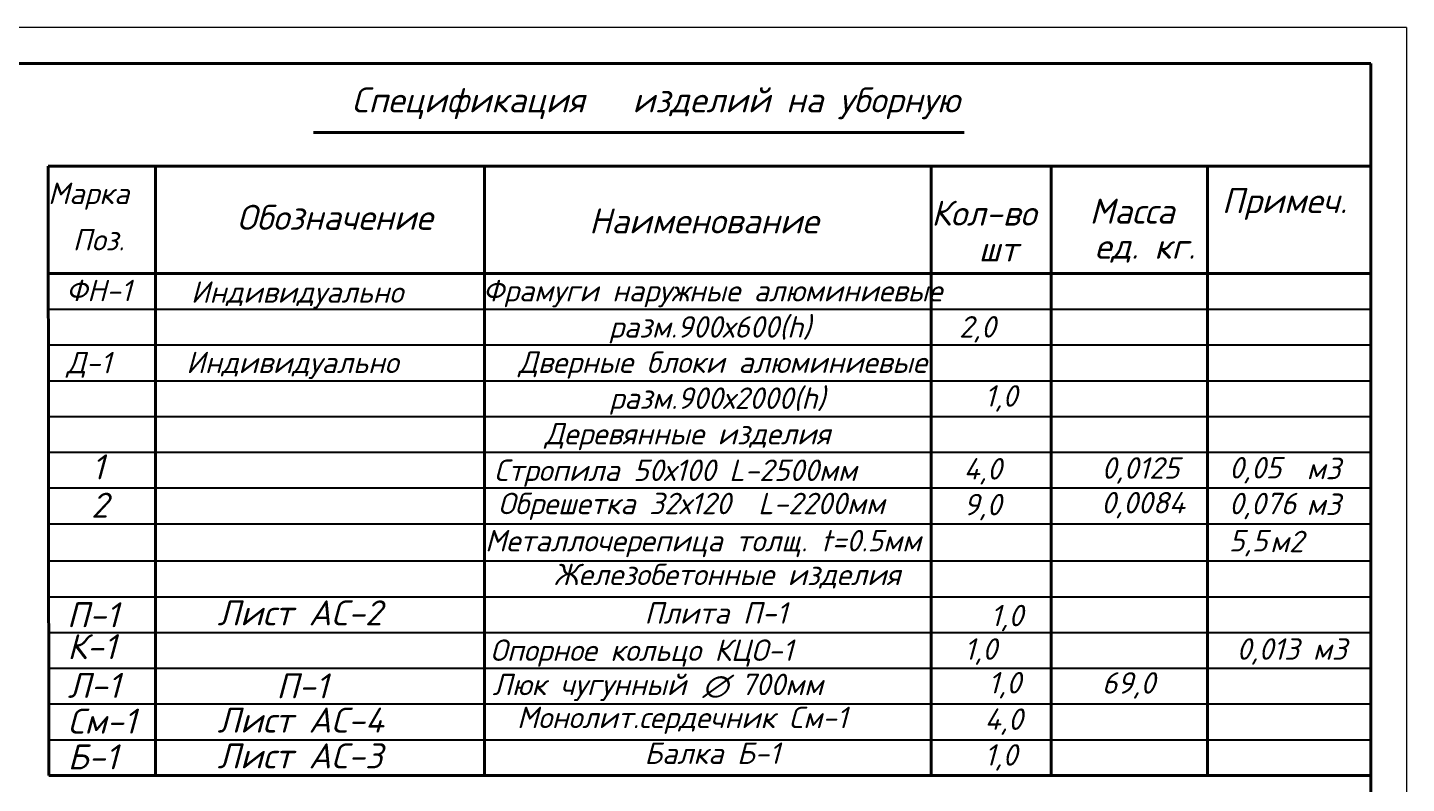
# Model space of a CAD drawing. Extents: x 108150 to 142535, y -18867 to -9422.
# Drawn here: x 140230.6 to 140423.4, y -15903 to -15797.3 of the extents above; entities that cross this region are included whole.
import ezdxf

# ---------------------------------------------------------------- set-up
doc = ezdxf.new("R2010")
doc.units = 0
doc.header["$MEASUREMENT"] = 0
for name, color, linetype, lineweight in [('Выносные', 8, 'Continuous', 15), ('Основные', 4, 'Continuous', 40), ('Текст', 2, 'Continuous', 15)]:
    doc.layers.add(name, color=color, linetype=linetype, lineweight=lineweight)
doc.styles.add('ГОСТ', font='isocpeur.ttf', dxfattribs={"oblique": 15, "height": 2.5})
doc.styles.add('ГОСТ3', font='isocpeur.ttf', dxfattribs={"oblique": 15, "height": 3})
doc.styles.add('ГОСТ3.5', font='isocpeur.ttf', dxfattribs={"oblique": 15, "height": 3.5})

msp = doc.modelspace()

# ---------------------------------------------------------------- linework, layer by layer
at = {"color": 2, "lineweight": 40}
msp.add_line((140270.5671, -15811.9974), (140361.5801, -15811.9974), dxfattribs=at)
at = {"color": 4, "lineweight": 40}
for p, q in [((140233.4296, -15816.7316), (140233.543, -15901.934)), ((140248.4688, -15816.7316), (140248.4688, -15901.934)), ((140294.448, -15816.7316), (140294.448, -15901.934)), ((140356.9279, -15816.7316), (140356.9341, -15901.934)), ((140373.7351, -15816.7316), (140373.7351, -15901.934)), ((140395.577, -15816.7316), (140395.577, -15901.934))]:
    msp.add_line(p, q, dxfattribs=at)
at = {"color": 4, "lineweight": 20}
for p, q in [((140373.7351, -15816.7316), (140373.7351, -15855.7316)), ((140395.577, -15816.7316), (140395.577, -15855.7316))]:
    msp.add_line(p, q, dxfattribs=at)
at = {"layer": 'Выносные'}
for q in [(140003.4138, -15797.346), (140003.4138, -15797.346), (140423.4138, -16094.346), (140423.4138, -16094.346)]:
    msp.add_line((140423.4138, -15797.346), q, dxfattribs=at)
at = {"layer": 'Основные'}
for p, q in [((140418.4138, -15802.346), (140023.4138, -15802.346)), ((140418.4138, -15802.346), (140023.4138, -15802.346)), ((140418.4138, -15802.346), (140418.4138, -16089.346)), ((140418.4138, -15802.346), (140418.4138, -16089.346)), ((140233.4296, -15816.7316), (140418.4296, -15816.7316)), ((140233.4296, -15831.7316), (140418.4296, -15831.7316)), ((140233.4296, -15831.7316), (140418.4296, -15831.7316))]:
    msp.add_line(p, q, dxfattribs=at)
at = {"layer": 'Основные', "color": 253, "lineweight": 25}
for p, q in [((140233.4296, -15836.7316), (140418.4296, -15836.7316)), ((140233.4296, -15841.7316), (140418.4296, -15841.7316)), ((140233.4296, -15846.7316), (140418.4296, -15846.7316)), ((140233.4296, -15851.7316), (140418.4296, -15851.7316)), ((140233.4296, -15856.7316), (140418.4296, -15856.7316)), ((140233.4296, -15861.7316), (140418.4296, -15861.7316)), ((140233.4296, -15866.7316), (140418.4296, -15866.7316)), ((140233.523, -15871.934), (140418.523, -15871.934)), ((140233.523, -15876.934), (140418.523, -15876.934)), ((140233.523, -15881.934), (140418.523, -15881.934)), ((140233.523, -15886.934), (140418.523, -15886.934)), ((140233.523, -15891.934), (140418.523, -15891.934)), ((140233.523, -15896.934), (140418.523, -15896.934))]:
    msp.add_line(p, q, dxfattribs=at)
at = {"layer": 'Основные', "color": 2, "lineweight": 25}
for p, q in [((140233.4296, -15846.7316), (140418.4296, -15846.7316)), ((140233.523, -15886.934), (140418.523, -15886.934))]:
    msp.add_line(p, q, dxfattribs=at)
at = {"layer": 'Основные', "color": 4, "lineweight": 40}
msp.add_line((140233.5363, -15901.934), (140418.5363, -15901.934), dxfattribs=at)

# ---------------------------------------------------------------- texts
at = {"layer": 'Текст', "oblique": 15}
for s, height, style, p in [('          Спецификация   изделий на уборную', 3.5, 'ГОСТ3.5', (140253.6149, -15809.2071)), ('Марка', 3, 'ГОСТ3', (140233.4297, -15822.0215)), ('Масса', 3.5, 'ГОСТ', (140379.1004, -15824.7665)), ('Примеч.', 3.5, 'ГОСТ', (140397.5914, -15823.2903)), ('Обозначение', 3.5, 'ГОСТ', (140259.8385, -15825.6324)), ('Наименование', 3.5, 'ГОСТ', (140309.0952, -15826.1332)), ('Кол-во', 3.5, 'ГОСТ', (140356.9709, -15825.0454)), ('Поз.', 3, 'ГОСТ3', (140236.8694, -15828.5115)), (' ед. кг.', 3.5, 'ГОСТ', (140377.5964, -15829.6741)), ('шт', 3.5, 'ГОСТ', (140363.5816, -15830.0559)), ('ФН-1', 3, 'ГОСТ3', (140235.9326, -15835.6122)), ('Индивидуально', 3, 'ГОСТ3', (140253.399, -15835.8276)), ('Фрамуги наружные алюминиевые', 3, 'ГОСТ3', (140294.226, -15835.6383)), ('разм.900х600(h)', 3, 'ГОСТ3', (140311.8693, -15840.703)), ('2,0', 3, 'ГОСТ3', (140360.8349, -15840.6939)), ('Дверные блоки алюминиевые ', 3, 'ГОСТ3', (140299.2146, -15845.6383)), ('Д-1', 3, 'ГОСТ3', (140236.0054, -15845.7064)), ('Индивидуально', 3, 'ГОСТ3', (140252.7487, -15845.6663)), ('разм.900х2000(h)', 3, 'ГОСТ3', (140311.9244, -15850.6707)), ('                                 1,0', 3, 'ГОСТ3', (140301.3933, -15850.3599)), ('Деревянные изделия', 3, 'ГОСТ3', (140302.8862, -15855.6383)), ('1', 3.5, 'ГОСТ', (140239.54, -15860.5337)), ('Стропила 50х100 L-2500мм', 3, 'ГОСТ3', (140295.8076, -15860.7489)), ('4,0', 3, 'ГОСТ3', (140361.4787, -15860.5515)), ('0,0125', 3, 'ГОСТ3', (140380.7922, -15860.4339)), ('0,05', 3, 'ГОСТ3', (140398.6085, -15860.4048)), (' м3', 3, 'ГОСТ3', (140407.5451, -15860.5084)), ('2', 3.5, 'ГОСТ', (140239.4565, -15865.8864)), ('  Обрешетка 32х120  L-2200мм', 3, 'ГОСТ3', (140292.5454, -15865.3982)), ('9,0', 3, 'ГОСТ3', (140361.4787, -15865.5515)), ('0,0084', 3, 'ГОСТ3', (140380.7211, -15865.2855)), ('0,076', 3, 'ГОСТ3', (140398.5927, -15865.4048)), (' м3', 3, 'ГОСТ3', (140407.5293, -15865.5084)), ('Металлочерепица толщ. t=0.5мм', 3, 'ГОСТ3', (140294.5472, -15870.6006)), ('5,5', 3, 'ГОСТ3', (140398.5927, -15870.6071)), (' м2', 3, 'ГОСТ3', (140402.4225, -15870.7108)), ('Железобетонные изделия', 3, 'ГОСТ3', (140304.1456, -15875.3193)), ('П-1', 3.5, 'ГОСТ', (140236.0582, -15881.2185)), ('Лист АС-2', 3.5, 'ГОСТ', (140257.1131, -15880.9434)), ('Плита П-1', 3, 'ГОСТ3', (140316.8382, -15880.7057)), ('                                 1,0', 3, 'ГОСТ3', (140302.214, -15881.0678)), ('К-1', 3.5, 'ГОСТ', (140236.1301, -15885.6706)), ('Опорное кольцо КЦО-1', 3, 'ГОСТ3', (140295.2684, -15885.9141)), ('1,0', 3, 'ГОСТ3', (140361.5721, -15885.7539)), ('0,013 м3', 3, 'ГОСТ3', (140399.6628, -15885.7503)), ('Л-1', 3.5, 'ГОСТ', (140236.1798, -15891.0872)), ('П-1', 3.5, 'ГОСТ', (140265.3534, -15891.159)), ('Люк чугунный    700мм', 3, 'ГОСТ3', (140295.5816, -15890.7057)), ('∅', 3, 'ГОСТ3', (140324.9591, -15890.8999)), ('                                 1,0', 3, 'ГОСТ3', (140301.9179, -15890.4612)), ('69,0', 3, 'ГОСТ3', (140380.8145, -15890.4878)), ('См-1', 3.5, 'ГОСТ', (140236.1731, -15896.0872)), ('Лист АС-4', 3.5, 'ГОСТ', (140257.1131, -15895.9434)), ('Монолит.сердечник См-1', 3, 'ГОСТ3', (140299.012, -15895.3193)), ('                                 4,0', 3, 'ГОСТ3', (140301.394, -15895.5623)), ('Б-1', 3.5, 'ГОСТ', (140236.1798, -15901.0872)), ('Лист АС-3', 3.5, 'ГОСТ', (140257.1131, -15900.9434)), ('Балка Б-1', 3, 'ГОСТ3', (140316.8329, -15900.3193)), ('                                 1,0', 3, 'ГОСТ3', (140301.3936, -15900.5623))]:
    msp.add_text(s, height=height, dxfattribs=dict(at, style=style)).set_placement(p)

doc.saveas('drawing.dxf')
